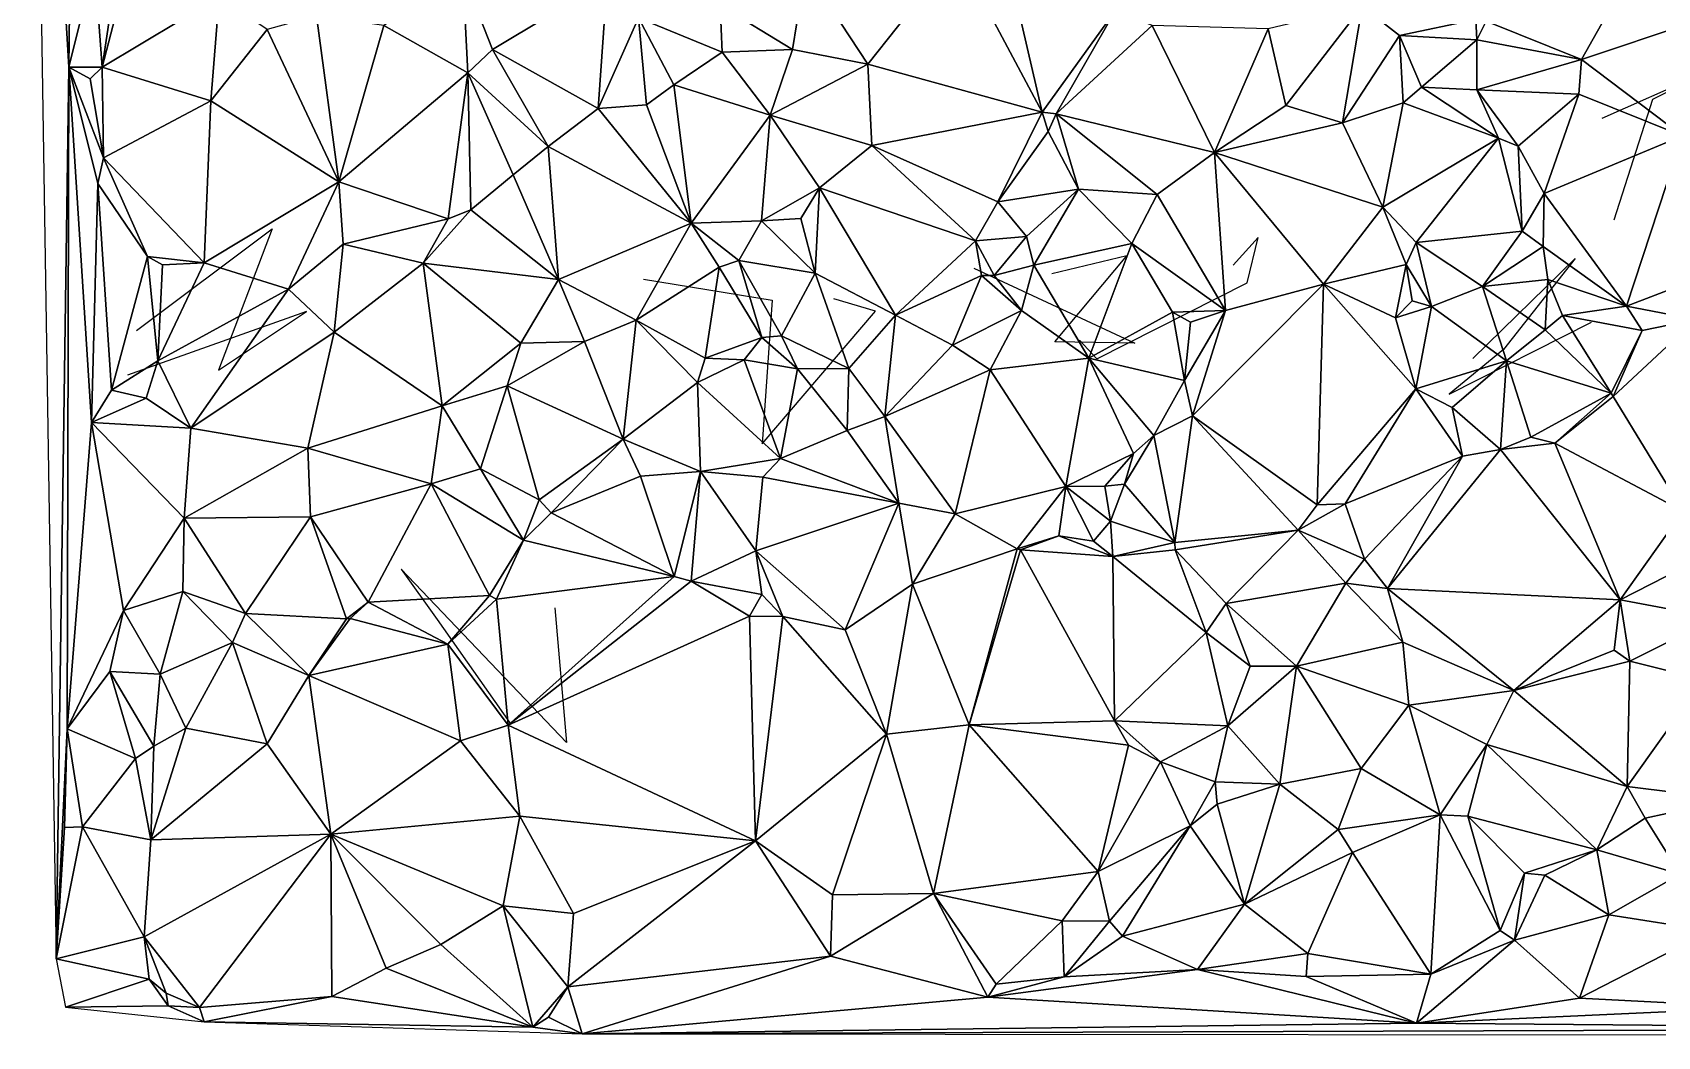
# Model space of a CAD drawing. Header units: metres. Extents: x -15.7 to 15.9, y -15.8 to 15.
# Drawn here: x -14.99 to -1.53, y -14.99 to -6.67 of the extents above; entities that cross this region are included whole.
import ezdxf

# ---------------------------------------------------------------- set-up
doc = ezdxf.new("R2010")
doc.units = ezdxf.units.M
doc.layers.add('CRACKS', color=1, linetype='Continuous')
doc.layers.add('STREET_MESH', color=7, linetype='Continuous')

msp = doc.modelspace()

# ---------------------------------------------------------------- linework, layer by layer
at = {"layer": 'CRACKS'}
for points in [[(-1.988, -7.38, 0.1), (-0.391, -6.675, 0.1), (-0.12, -6.495, 0.1), (-1.569, -7.226, 0.1), (-1.891, -8.226, 0.1)], [(-14.127, -9.138, 0.1), (-13.002, -8.296, 0.1), (-13.447, -9.468, 0.1), (-12.719, -8.982, 0.1), (-14.2, -9.508, 0.1)], [(-6.315, -9.218, 0.1), (-6.173, -9.373, 0.1), (-4.926, -8.744, 0.1), (-4.835, -8.368, 0.1), (-5.043, -8.599, 0.1)], [(-7.191, -8.622, 0.1), (-5.858, -9.243, 0.1), (-6.52, -9.234, 0.1), (-5.925, -8.52, 0.1), (-6.544, -8.67, 0.1)], [(-3.057, -9.372, 0.1), (-2.21, -8.544, 0.1), (-2.805, -9.297, 0.1), (-3.254, -9.666, 0.1), (-2.076, -9.07, 0.1)], [(-9.928, -8.713, 0.1), (-8.86, -8.889, 0.1), (-8.945, -10.079, 0.1), (-8.005, -8.979, 0.1), (-8.351, -8.876, 0.1)], [(-10.66, -11.436, 0.1), (-10.566, -12.55, 0.1), (-11.934, -11.116, 0.1), (-11.637, -11.534, 0.1), (-11.033, -12.389, 0.1)]]:
    msp.add_polyline3d(points, dxfattribs=at)
at = {"layer": 'STREET_MESH'}
for points in [[(-14.79, -14.342), (-14.685, -6.957), (-14.987, -1.866)], [(-14.685, -6.957), (-14.67, -5.573), (-14.987, -1.866)], [(-14.67, -5.573), (-14.685, -6.957), (-14.474, -6.103)], [(-8.07, -6.933), (-7.331, -6.003), (-8.584, -6.146)], [(-7.331, -6.003), (-8.07, -6.933), (-6.625, -7.332)], [(-7.331, -6.003), (-6.625, -7.332), (-6.919, -6.066)], [(-14.685, -6.957), (-14.41, -6.959), (-14.474, -6.103)], [(-14.41, -6.959), (-14.284, -6.111), (-14.474, -6.103)], [(-14.181, -6.074), (-14.41, -6.959), (-13.44, -6.376)], [(-14.41, -6.959), (-14.181, -6.074), (-14.284, -6.111)], [(-11.424, -6.186), (-12.078, -6.614), (-11.382, -7.004)], [(-11.424, -6.186), (-11.382, -7.004), (-11.178, -6.813)], [(-10.228, -6.241), (-11.424, -6.186), (-11.178, -6.813)], [(-9.291, -6.448), (-8.692, -6.812), (-8.584, -6.146)], [(-8.692, -6.812), (-8.07, -6.933), (-8.584, -6.146)], [(-6.625, -7.332), (-6.018, -6.488), (-6.919, -6.066)], [(-10.302, -7.3), (-10.228, -6.241), (-11.178, -6.813)], [(-9.968, -6.55), (-10.228, -6.241), (-10.302, -7.3)], [(-14.41, -6.959), (-13.509, -7.237), (-13.44, -6.376)], [(-13.44, -6.376), (-13.509, -7.237), (-13.045, -6.646)], [(-9.291, -6.448), (-9.968, -6.55), (-9.275, -6.833)], [(-8.692, -6.812), (-9.291, -6.448), (-9.275, -6.833)], [(-4.606, -7.275), (-3.975, -6.455), (-4.753, -6.64)], [(-4.606, -7.275), (-4.139, -7.419), (-3.975, -6.455)], [(-4.139, -7.419), (-3.667, -6.696), (-3.975, -6.455)], [(-3.975, -6.455), (-3.667, -6.696), (-3.034, -6.564)], [(-2.947, -6.577), (-2.159, -6.895), (-1.857, -6.358)], [(-1.857, -6.358), (-2.159, -6.895), (-1.249, -6.59)], [(-12.451, -7.909), (-12.636, -6.534), (-13.045, -6.646)], [(-12.078, -6.614), (-12.636, -6.534), (-12.451, -7.909)], [(-9.902, -7.27), (-9.968, -6.55), (-10.302, -7.3)], [(-9.677, -7.105), (-9.968, -6.55), (-9.902, -7.27)], [(-9.968, -6.55), (-9.677, -7.105), (-9.275, -6.833)], [(-6.625, -7.332), (-6.51, -7.346), (-6.018, -6.488)], [(-6.018, -6.488), (-6.51, -7.346), (-5.713, -6.612)], [(-3.667, -6.696), (-3.025, -6.732), (-3.034, -6.564)], [(-3.025, -6.732), (-2.947, -6.577), (-3.034, -6.564)], [(-2.159, -6.895), (-2.947, -6.577), (-3.025, -6.732)], [(-2.159, -6.895), (-1.322, -7.526), (-1.249, -6.59)], [(-13.509, -7.237), (-12.451, -7.909), (-13.045, -6.646)], [(-11.382, -7.004), (-12.078, -6.614), (-12.451, -7.909)], [(-6.51, -7.346), (-5.199, -7.664), (-5.713, -6.612)], [(-5.199, -7.664), (-4.753, -6.64), (-5.713, -6.612)], [(-5.199, -7.664), (-4.606, -7.275), (-4.753, -6.64)], [(-4.139, -7.419), (-3.635, -7.254), (-3.667, -6.696)], [(-3.025, -6.732), (-3.667, -6.696), (-3.484, -7.124)], [(-3.667, -6.696), (-3.635, -7.254), (-3.484, -7.124)], [(-11.382, -7.004), (-10.717, -7.615), (-11.178, -6.813)], [(-10.717, -7.615), (-10.302, -7.3), (-11.178, -6.813)], [(-9.677, -7.105), (-8.878, -7.355), (-9.275, -6.833)], [(-8.878, -7.355), (-8.692, -6.812), (-9.275, -6.833)], [(-8.07, -6.933), (-8.692, -6.812), (-8.878, -7.355)], [(-3.025, -6.732), (-3.484, -7.124), (-3.025, -7.145)], [(-2.159, -6.895), (-3.025, -6.732), (-3.025, -7.145)], [(-14.79, -14.342), (-14.7, -12.437), (-14.685, -6.957)], [(-14.7, -12.437), (-14.498, -9.902), (-14.685, -6.957)], [(-14.511, -7.054), (-14.41, -6.959), (-14.685, -6.957)], [(-14.446, -7.922), (-14.4, -7.709), (-14.685, -6.957)], [(-14.4, -7.709), (-14.511, -7.054), (-14.685, -6.957)], [(-14.498, -9.902), (-14.446, -7.922), (-14.685, -6.957)], [(-14.511, -7.054), (-14.4, -7.709), (-14.41, -6.959)], [(-14.4, -7.709), (-13.509, -7.237), (-14.41, -6.959)], [(-8.037, -7.607), (-8.07, -6.933), (-8.878, -7.355)], [(-8.07, -6.933), (-8.037, -7.607), (-6.625, -7.332)], [(-2.181, -7.181), (-2.159, -6.895), (-3.025, -7.145)], [(-2.159, -6.895), (-2.181, -7.181), (-1.322, -7.526)], [(-11.382, -7.004), (-12.451, -7.909), (-11.544, -8.215)], [(-11.356, -8.141), (-11.382, -7.004), (-11.544, -8.215)], [(-11.356, -8.141), (-11.005, -7.851), (-11.382, -7.004)], [(-11.005, -7.851), (-10.717, -7.615), (-11.382, -7.004)], [(-9.677, -7.105), (-9.902, -7.27), (-9.533, -8.25)], [(-8.878, -7.355), (-9.677, -7.105), (-9.533, -8.25)], [(-3.484, -7.124), (-3.635, -7.254), (-2.846, -7.546)], [(-3.484, -7.124), (-2.846, -7.546), (-3.025, -7.145)], [(-14.4, -7.709), (-13.565, -8.578), (-13.509, -7.237)], [(-13.509, -7.237), (-13.565, -8.578), (-12.451, -7.909)], [(-3.804, -8.117), (-3.635, -7.254), (-4.139, -7.419)], [(-3.635, -7.254), (-3.804, -8.117), (-2.846, -7.546)], [(-2.846, -7.546), (-2.684, -7.612), (-3.025, -7.145)], [(-2.684, -7.612), (-2.181, -7.181), (-3.025, -7.145)], [(-2.181, -7.181), (-2.684, -7.612), (-2.468, -8.006)], [(-2.181, -7.181), (-2.468, -8.006), (-1.322, -7.526)], [(-10.302, -7.3), (-10.717, -7.615), (-9.533, -8.25)], [(-9.902, -7.27), (-10.302, -7.3), (-9.533, -8.25)], [(-8.951, -8.232), (-8.878, -7.355), (-9.533, -8.25)], [(-8.951, -8.232), (-8.47, -7.958), (-8.878, -7.355)], [(-8.47, -7.958), (-8.037, -7.607), (-8.878, -7.355)], [(-8.037, -7.607), (-6.993, -8.075), (-6.625, -7.332)], [(-6.993, -8.075), (-6.576, -7.492), (-6.625, -7.332)], [(-6.625, -7.332), (-6.576, -7.492), (-6.51, -7.346)], [(-6.51, -7.346), (-6.576, -7.492), (-6.325, -7.969)], [(-5.674, -8.014), (-6.51, -7.346), (-6.325, -7.969)], [(-5.674, -8.014), (-5.199, -7.664), (-6.51, -7.346)], [(-5.199, -7.664), (-4.139, -7.419), (-4.606, -7.275)], [(-6.576, -7.492), (-6.993, -8.075), (-6.325, -7.969)], [(-5.199, -7.664), (-3.804, -8.117), (-4.139, -7.419)], [(-2.468, -8.006), (-1.787, -8.939), (-1.322, -7.526)], [(-1.787, -8.939), (-1.074, -8.664), (-1.322, -7.526)], [(-10.717, -7.615), (-11.005, -7.851), (-10.632, -8.717)], [(-10.717, -7.615), (-10.632, -8.717), (-9.533, -8.25)], [(-8.47, -7.958), (-7.178, -8.397), (-8.037, -7.607)], [(-7.178, -8.397), (-6.993, -8.075), (-8.037, -7.607)], [(-5.199, -7.664), (-5.674, -8.014), (-5.106, -8.974)], [(-5.199, -7.664), (-4.294, -8.756), (-3.804, -8.117)], [(-4.294, -8.756), (-5.199, -7.664), (-5.106, -8.974)], [(-2.846, -7.546), (-3.804, -8.117), (-3.527, -8.41)], [(-2.651, -8.316), (-2.846, -7.546), (-3.527, -8.41)], [(-2.651, -8.316), (-2.684, -7.612), (-2.846, -7.546)], [(-2.468, -8.006), (-2.684, -7.612), (-2.651, -8.316)], [(-14.034, -8.527), (-14.4, -7.709), (-14.446, -7.922)], [(-13.565, -8.578), (-14.4, -7.709), (-14.034, -8.527)], [(-14.498, -9.902), (-14.333, -9.634), (-14.446, -7.922)], [(-14.333, -9.634), (-14.034, -8.527), (-14.446, -7.922)], [(-13.565, -8.578), (-12.868, -8.797), (-12.451, -7.909)], [(-12.868, -8.797), (-12.414, -8.425), (-12.451, -7.909)], [(-12.451, -7.909), (-12.414, -8.425), (-11.544, -8.215)], [(-11.005, -7.851), (-11.356, -8.141), (-10.632, -8.717)], [(-8.47, -7.958), (-8.951, -8.232), (-8.624, -8.211)], [(-8.47, -7.958), (-8.624, -8.211), (-8.505, -8.664)], [(-7.839, -9.011), (-8.47, -7.958), (-8.505, -8.664)], [(-7.178, -8.397), (-8.47, -7.958), (-7.839, -9.011)], [(-6.755, -8.361), (-6.993, -8.075), (-7.178, -8.397)], [(-6.993, -8.075), (-6.755, -8.361), (-6.325, -7.969)], [(-6.755, -8.361), (-6.693, -8.599), (-6.325, -7.969)], [(-6.693, -8.599), (-5.882, -8.419), (-6.325, -7.969)], [(-5.882, -8.419), (-5.674, -8.014), (-6.325, -7.969)], [(-5.674, -8.014), (-5.882, -8.419), (-5.106, -8.974)], [(-2.468, -8.006), (-2.651, -8.316), (-2.476, -8.444)], [(-1.787, -8.939), (-2.468, -8.006), (-2.476, -8.444)], [(-11.751, -8.582), (-11.356, -8.141), (-11.544, -8.215)], [(-10.632, -8.717), (-11.356, -8.141), (-11.751, -8.582)], [(-3.804, -8.117), (-4.294, -8.756), (-3.61, -8.592)], [(-3.804, -8.117), (-3.61, -8.592), (-3.527, -8.41)], [(-12.414, -8.425), (-11.751, -8.582), (-11.544, -8.215)], [(-10.632, -8.717), (-9.987, -9.054), (-9.533, -8.25)], [(-9.987, -9.054), (-9.301, -8.615), (-9.533, -8.25)], [(-9.137, -8.56), (-8.951, -8.232), (-9.533, -8.25)], [(-9.301, -8.615), (-9.137, -8.56), (-9.533, -8.25)], [(-8.951, -8.232), (-9.137, -8.56), (-8.505, -8.664)], [(-8.624, -8.211), (-8.951, -8.232), (-8.505, -8.664)], [(-2.979, -8.775), (-2.651, -8.316), (-3.527, -8.41)], [(-2.651, -8.316), (-2.979, -8.775), (-2.476, -8.444)], [(-12.49, -9.154), (-12.414, -8.425), (-12.868, -8.797)], [(-12.414, -8.425), (-12.49, -9.154), (-11.751, -8.582)], [(-7.128, -8.684), (-7.178, -8.397), (-7.839, -9.011)], [(-7.022, -8.683), (-6.755, -8.361), (-7.178, -8.397)], [(-7.128, -8.684), (-7.022, -8.683), (-7.178, -8.397)], [(-6.755, -8.361), (-7.022, -8.683), (-6.693, -8.599)], [(-5.882, -8.419), (-6.693, -8.599), (-6.239, -9.367)], [(-5.882, -8.419), (-6.239, -9.367), (-5.545, -8.987)], [(-5.106, -8.974), (-5.882, -8.419), (-5.545, -8.987)], [(-3.61, -8.592), (-3.401, -8.94), (-3.527, -8.41)], [(-3.401, -8.94), (-2.979, -8.775), (-3.527, -8.41)], [(-2.979, -8.775), (-2.436, -8.717), (-2.476, -8.444)], [(-2.436, -8.717), (-1.787, -8.939), (-2.476, -8.444)], [(-14.333, -9.634), (-13.95, -9.391), (-14.034, -8.527)], [(-13.565, -8.578), (-14.034, -8.527), (-13.911, -8.595)], [(-14.034, -8.527), (-13.95, -9.391), (-13.911, -8.595)], [(-13.565, -8.578), (-13.95, -9.391), (-12.868, -8.797)], [(-13.95, -9.391), (-13.565, -8.578), (-13.911, -8.595)], [(-12.49, -9.154), (-11.594, -9.763), (-11.751, -8.582)], [(-10.942, -9.244), (-10.632, -8.717), (-11.751, -8.582)], [(-11.594, -9.763), (-10.942, -9.244), (-11.751, -8.582)], [(-9.301, -8.615), (-8.946, -9.197), (-9.137, -8.56)], [(-9.137, -8.56), (-8.785, -9.184), (-8.505, -8.664)], [(-8.946, -9.197), (-8.785, -9.184), (-9.137, -8.56)], [(-7.022, -8.683), (-6.797, -8.974), (-6.693, -8.599)], [(-6.693, -8.599), (-6.797, -8.974), (-6.239, -9.367)], [(-3.61, -8.592), (-4.294, -8.756), (-3.699, -9.034)], [(-3.561, -8.893), (-3.61, -8.592), (-3.699, -9.034)], [(-3.561, -8.893), (-3.401, -8.94), (-3.61, -8.592)], [(-10.942, -9.244), (-10.416, -9.229), (-10.632, -8.717)], [(-10.416, -9.229), (-9.987, -9.054), (-10.632, -8.717)], [(-9.301, -8.615), (-9.987, -9.054), (-9.416, -9.367)], [(-8.946, -9.197), (-9.301, -8.615), (-9.416, -9.367)], [(-8.785, -9.184), (-8.226, -9.455), (-8.505, -8.664)], [(-8.226, -9.455), (-7.839, -9.011), (-8.505, -8.664)], [(-7.128, -8.684), (-7.839, -9.011), (-7.369, -9.26)], [(-6.797, -8.974), (-7.128, -8.684), (-7.369, -9.26)], [(-7.022, -8.683), (-7.128, -8.684), (-6.797, -8.974)], [(-2.979, -8.775), (-2.46, -9.135), (-2.436, -8.717)], [(-2.436, -8.717), (-2.46, -9.135), (-2.316, -9.016)], [(-1.787, -8.939), (-2.436, -8.717), (-2.316, -9.016)], [(-1.074, -8.664), (-1.787, -8.939), (-1.212, -9.047)], [(-13.95, -9.391), (-13.677, -9.949), (-12.868, -8.797)], [(-13.677, -9.949), (-12.49, -9.154), (-12.868, -8.797)], [(-5.381, -9.846), (-4.294, -8.756), (-5.106, -8.974)], [(-4.294, -8.756), (-5.381, -9.846), (-4.348, -10.584)], [(-4.294, -8.756), (-4.348, -10.584), (-3.531, -9.621)], [(-3.699, -9.034), (-4.294, -8.756), (-3.531, -9.621)], [(-2.979, -8.775), (-3.401, -8.94), (-2.78, -9.39)], [(-2.46, -9.135), (-2.979, -8.775), (-2.78, -9.39)], [(-7.839, -9.011), (-8.226, -9.455), (-7.929, -9.851)], [(-7.839, -9.011), (-7.929, -9.851), (-7.369, -9.26)], [(-7.055, -9.464), (-6.797, -8.974), (-7.369, -9.26)], [(-6.797, -8.974), (-7.055, -9.464), (-6.239, -9.367)], [(-6.239, -9.367), (-5.447, -9.552), (-5.545, -8.987)], [(-5.397, -9.069), (-5.106, -8.974), (-5.545, -8.987)], [(-5.447, -9.552), (-5.397, -9.069), (-5.545, -8.987)], [(-5.397, -9.069), (-5.447, -9.552), (-5.106, -8.974)], [(-5.447, -9.552), (-5.381, -9.846), (-5.106, -8.974)], [(-3.401, -8.94), (-3.561, -8.893), (-3.699, -9.034)], [(-3.401, -8.94), (-3.699, -9.034), (-3.531, -9.621)], [(-2.78, -9.39), (-3.401, -8.94), (-3.531, -9.621)], [(-2.46, -9.135), (-1.914, -9.657), (-2.316, -9.016)], [(-1.657, -9.139), (-1.787, -8.939), (-2.316, -9.016)], [(-1.914, -9.657), (-1.657, -9.139), (-2.316, -9.016)], [(-1.787, -8.939), (-1.657, -9.139), (-1.212, -9.047)], [(-9.987, -9.054), (-10.416, -9.229), (-10.094, -10.039)], [(-9.479, -9.569), (-9.987, -9.054), (-10.094, -10.039)], [(-9.987, -9.054), (-9.479, -9.569), (-9.416, -9.367)], [(-2.46, -9.135), (-2.78, -9.39), (-1.914, -9.657)], [(-1.897, -9.685), (-1.657, -9.139), (-1.914, -9.657)], [(-1.897, -9.685), (-1.315, -10.636), (-1.212, -9.047)], [(-1.657, -9.139), (-1.897, -9.685), (-1.212, -9.047)], [(-12.49, -9.154), (-13.677, -9.949), (-12.708, -10.113)], [(-11.594, -9.763), (-12.49, -9.154), (-12.708, -10.113)], [(-10.942, -9.244), (-11.594, -9.763), (-11.056, -9.598)], [(-10.094, -10.039), (-10.416, -9.229), (-11.056, -9.598)], [(-10.416, -9.229), (-10.942, -9.244), (-11.056, -9.598)], [(-9.093, -9.381), (-8.946, -9.197), (-9.416, -9.367)], [(-8.651, -9.456), (-8.946, -9.197), (-9.093, -9.381)], [(-8.946, -9.197), (-8.651, -9.456), (-8.785, -9.184)], [(-8.651, -9.456), (-8.226, -9.455), (-8.785, -9.184)], [(-7.929, -9.851), (-7.055, -9.464), (-7.369, -9.26)], [(-13.95, -9.391), (-14.333, -9.634), (-14.047, -9.7)], [(-13.677, -9.949), (-13.95, -9.391), (-14.047, -9.7)], [(-9.479, -9.569), (-9.093, -9.381), (-9.416, -9.367)], [(-9.479, -9.569), (-8.792, -10.199), (-9.093, -9.381)], [(-8.792, -10.199), (-8.651, -9.456), (-9.093, -9.381)], [(-7.055, -9.464), (-6.43, -10.43), (-6.239, -9.367)], [(-6.43, -10.43), (-5.87, -10.157), (-6.239, -9.367)], [(-5.699, -10.009), (-5.447, -9.552), (-6.239, -9.367)], [(-5.87, -10.157), (-5.699, -10.009), (-6.239, -9.367)], [(-3.229, -9.776), (-2.78, -9.39), (-3.531, -9.621)], [(-2.78, -9.39), (-3.229, -9.776), (-2.828, -10.125)], [(-2.577, -10.022), (-2.78, -9.39), (-2.828, -10.125)], [(-2.78, -9.39), (-2.577, -10.022), (-1.914, -9.657)], [(-8.651, -9.456), (-8.792, -10.199), (-8.239, -9.968)], [(-8.651, -9.456), (-8.239, -9.968), (-8.226, -9.455)], [(-8.226, -9.455), (-8.239, -9.968), (-7.929, -9.851)], [(-7.347, -10.658), (-7.055, -9.464), (-7.929, -9.851)], [(-7.347, -10.658), (-6.43, -10.43), (-7.055, -9.464)], [(-5.447, -9.552), (-5.699, -10.009), (-5.381, -9.846)], [(-14.333, -9.634), (-14.498, -9.902), (-14.047, -9.7)], [(-11.594, -9.763), (-11.277, -10.285), (-11.056, -9.598)], [(-11.277, -10.285), (-10.79, -10.542), (-11.056, -9.598)], [(-10.79, -10.542), (-10.094, -10.039), (-11.056, -9.598)], [(-9.455, -10.306), (-9.479, -9.569), (-10.094, -10.039)], [(-9.455, -10.306), (-8.792, -10.199), (-9.479, -9.569)], [(-4.348, -10.584), (-4.116, -10.574), (-3.531, -9.621)], [(-4.116, -10.574), (-3.145, -10.181), (-3.531, -9.621)], [(-3.145, -10.181), (-3.229, -9.776), (-3.531, -9.621)], [(-1.914, -9.657), (-2.577, -10.022), (-2.378, -10.073)], [(-1.897, -9.685), (-1.914, -9.657), (-2.378, -10.073)], [(-1.315, -10.636), (-1.897, -9.685), (-2.378, -10.073)], [(-14.498, -9.902), (-13.677, -9.949), (-14.047, -9.7)], [(-11.686, -10.408), (-11.594, -9.763), (-12.708, -10.113)], [(-11.277, -10.285), (-11.594, -9.763), (-11.686, -10.408)], [(-3.229, -9.776), (-3.145, -10.181), (-2.828, -10.125)], [(-14.498, -9.902), (-14.7, -12.437), (-14.234, -11.458)], [(-13.731, -10.694), (-14.498, -9.902), (-14.234, -11.458)], [(-13.677, -9.949), (-14.498, -9.902), (-13.731, -10.694)], [(-13.677, -9.949), (-13.731, -10.694), (-12.708, -10.113)], [(-8.239, -9.968), (-7.811, -10.57), (-7.929, -9.851)], [(-7.811, -10.57), (-7.347, -10.658), (-7.929, -9.851)], [(-5.699, -10.009), (-5.527, -10.894), (-5.381, -9.846)], [(-5.527, -10.894), (-4.504, -10.792), (-5.381, -9.846)], [(-5.381, -9.846), (-4.504, -10.792), (-4.348, -10.584)], [(-10.79, -10.542), (-10.692, -10.65), (-10.094, -10.039)], [(-10.692, -10.65), (-9.952, -10.345), (-10.094, -10.039)], [(-9.952, -10.345), (-9.455, -10.306), (-10.094, -10.039)], [(-8.239, -9.968), (-8.792, -10.199), (-7.811, -10.57)], [(-5.699, -10.009), (-5.942, -10.413), (-5.527, -10.894)], [(-5.87, -10.157), (-5.942, -10.413), (-5.699, -10.009)], [(-2.577, -10.022), (-2.828, -10.125), (-2.378, -10.073)], [(-2.828, -10.125), (-1.839, -11.37), (-2.378, -10.073)], [(-1.839, -11.37), (-1.315, -10.636), (-2.378, -10.073)], [(-13.731, -10.694), (-12.686, -10.681), (-12.708, -10.113)], [(-12.686, -10.681), (-11.686, -10.408), (-12.708, -10.113)], [(-8.792, -10.199), (-9.455, -10.306), (-8.938, -10.355)], [(-8.792, -10.199), (-8.938, -10.355), (-7.811, -10.57)], [(-5.87, -10.157), (-6.43, -10.43), (-6.105, -10.429)], [(-5.942, -10.413), (-5.87, -10.157), (-6.105, -10.429)], [(-4.116, -10.574), (-3.956, -11.034), (-3.145, -10.181)], [(-3.145, -10.181), (-3.956, -11.034), (-3.764, -11.276)], [(-2.828, -10.125), (-3.145, -10.181), (-3.764, -11.276)], [(-1.839, -11.37), (-2.828, -10.125), (-3.764, -11.276)], [(-11.277, -10.285), (-11.686, -10.408), (-10.921, -10.876)], [(-10.79, -10.542), (-11.277, -10.285), (-10.921, -10.876)], [(-9.952, -10.345), (-10.692, -10.65), (-9.672, -11.177)], [(-9.952, -10.345), (-9.672, -11.177), (-9.455, -10.306)], [(-9.455, -10.306), (-9.672, -11.177), (-9.533, -11.214)], [(-8.996, -10.964), (-9.455, -10.306), (-9.533, -11.214)], [(-9.455, -10.306), (-8.996, -10.964), (-8.938, -10.355)], [(-8.938, -10.355), (-8.996, -10.964), (-7.811, -10.57)], [(-12.686, -10.681), (-12.208, -11.389), (-11.686, -10.408)], [(-12.208, -11.389), (-11.202, -11.333), (-11.686, -10.408)], [(-11.686, -10.408), (-11.202, -11.333), (-10.921, -10.876)], [(-6.831, -10.948), (-6.43, -10.43), (-7.347, -10.658)], [(-6.831, -10.948), (-6.487, -10.839), (-6.43, -10.43)], [(-6.487, -10.839), (-6.201, -10.883), (-6.43, -10.43)], [(-6.43, -10.43), (-6.059, -10.718), (-6.105, -10.429)], [(-6.201, -10.883), (-6.059, -10.718), (-6.43, -10.43)], [(-6.059, -10.718), (-5.942, -10.413), (-6.105, -10.429)], [(-5.942, -10.413), (-6.059, -10.718), (-5.527, -10.894)], [(-10.692, -10.65), (-10.79, -10.542), (-10.921, -10.876)], [(-8.996, -10.964), (-8.256, -11.618), (-7.811, -10.57)], [(-7.811, -10.57), (-8.256, -11.618), (-7.7, -11.241)], [(-7.347, -10.658), (-7.811, -10.57), (-7.7, -11.241)], [(-4.504, -10.792), (-4.116, -10.574), (-4.348, -10.584)], [(-4.504, -10.792), (-3.956, -11.034), (-4.116, -10.574)], [(-13.741, -11.302), (-13.731, -10.694), (-14.234, -11.458)], [(-13.741, -11.302), (-13.222, -11.484), (-13.731, -10.694)], [(-13.222, -11.484), (-12.686, -10.681), (-13.731, -10.694)], [(-12.686, -10.681), (-13.222, -11.484), (-12.386, -11.528)], [(-12.686, -10.681), (-12.386, -11.528), (-12.208, -11.389)], [(-9.672, -11.177), (-10.692, -10.65), (-10.921, -10.876)], [(-6.831, -10.948), (-7.347, -10.658), (-7.7, -11.241)], [(-6.059, -10.718), (-6.201, -10.883), (-6.041, -11.012)], [(-6.059, -10.718), (-6.041, -11.012), (-5.527, -10.894)], [(-1.839, -11.37), (-1.33, -11.11), (-1.315, -10.636)], [(-11.202, -11.333), (-11.143, -11.364), (-10.921, -10.876)], [(-11.143, -11.364), (-9.672, -11.177), (-10.921, -10.876)], [(-6.487, -10.839), (-6.831, -10.948), (-6.805, -10.956)], [(-6.041, -11.012), (-6.487, -10.839), (-6.805, -10.956)], [(-6.201, -10.883), (-6.487, -10.839), (-6.041, -11.012)], [(-5.527, -10.894), (-6.041, -11.012), (-5.523, -10.955)], [(-4.504, -10.792), (-5.527, -10.894), (-5.523, -10.955)], [(-5.101, -11.4), (-4.504, -10.792), (-5.523, -10.955)], [(-4.504, -10.792), (-5.101, -11.4), (-4.109, -11.232)], [(-3.956, -11.034), (-4.504, -10.792), (-4.109, -11.232)], [(-8.948, -11.325), (-8.996, -10.964), (-9.533, -11.214)], [(-8.256, -11.618), (-8.996, -10.964), (-8.774, -11.509)], [(-8.996, -10.964), (-8.948, -11.325), (-8.774, -11.509)], [(-7.229, -12.404), (-6.831, -10.948), (-7.7, -11.241)], [(-6.805, -10.956), (-6.831, -10.948), (-7.229, -12.404)], [(-6.025, -12.371), (-6.805, -10.956), (-7.229, -12.404)], [(-6.025, -12.371), (-6.041, -11.012), (-6.805, -10.956)], [(-6.041, -11.012), (-5.267, -11.639), (-5.523, -10.955)], [(-5.267, -11.639), (-6.041, -11.012), (-6.025, -12.371)], [(-5.267, -11.639), (-5.101, -11.4), (-5.523, -10.955)], [(-3.956, -11.034), (-4.109, -11.232), (-3.764, -11.276)], [(-1.043, -11.52), (-1.33, -11.11), (-1.839, -11.37)], [(-13.929, -11.985), (-13.741, -11.302), (-14.234, -11.458)], [(-13.741, -11.302), (-13.929, -11.985), (-13.33, -11.722)], [(-13.222, -11.484), (-13.741, -11.302), (-13.33, -11.722)], [(-11.049, -12.408), (-9.672, -11.177), (-11.143, -11.364)], [(-9.672, -11.177), (-11.049, -12.408), (-9.533, -11.214)], [(-9.533, -11.214), (-11.049, -12.408), (-9.048, -11.505)], [(-8.948, -11.325), (-9.533, -11.214), (-9.048, -11.505)], [(-8.256, -11.618), (-7.913, -12.481), (-7.7, -11.241)], [(-7.913, -12.481), (-7.229, -12.404), (-7.7, -11.241)], [(-5.101, -11.4), (-4.519, -11.919), (-4.109, -11.232)], [(-4.519, -11.919), (-3.637, -11.72), (-4.109, -11.232)], [(-4.109, -11.232), (-3.637, -11.72), (-3.764, -11.276)], [(-1.839, -11.37), (-3.764, -11.276), (-2.718, -12.121)], [(-3.764, -11.276), (-3.637, -11.72), (-2.718, -12.121)], [(-12.386, -11.528), (-12.357, -11.524), (-12.208, -11.389)], [(-12.208, -11.389), (-12.357, -11.524), (-11.547, -11.737)], [(-11.202, -11.333), (-12.208, -11.389), (-11.547, -11.737)], [(-11.202, -11.333), (-11.547, -11.737), (-11.143, -11.364)], [(-11.547, -11.737), (-11.049, -12.408), (-11.143, -11.364)], [(-8.774, -11.509), (-8.948, -11.325), (-9.048, -11.505)], [(-5.101, -11.4), (-5.267, -11.639), (-4.902, -11.919)], [(-4.519, -11.919), (-5.101, -11.4), (-4.902, -11.919)], [(-1.888, -11.786), (-1.839, -11.37), (-2.718, -12.121)], [(-1.839, -11.37), (-1.888, -11.786), (-1.757, -11.879)], [(-1.043, -11.52), (-1.839, -11.37), (-1.757, -11.879)], [(-14.7, -12.437), (-14.346, -11.962), (-14.234, -11.458)], [(-14.346, -11.962), (-13.929, -11.985), (-14.234, -11.458)], [(-12.699, -11.997), (-13.222, -11.484), (-13.33, -11.722)], [(-13.222, -11.484), (-12.699, -11.997), (-12.386, -11.528)], [(-12.357, -11.524), (-12.699, -11.997), (-11.547, -11.737)], [(-12.699, -11.997), (-12.357, -11.524), (-12.386, -11.528)], [(-9.048, -11.505), (-11.049, -12.408), (-8.998, -13.366)], [(-8.774, -11.509), (-9.048, -11.505), (-8.998, -13.366)], [(-7.913, -12.481), (-8.774, -11.509), (-8.998, -13.366)], [(-8.256, -11.618), (-8.774, -11.509), (-7.913, -12.481)], [(-1.149, -12.03), (-1.043, -11.52), (-1.757, -11.879)], [(-5.267, -11.639), (-6.025, -12.371), (-5.087, -12.413)], [(-5.267, -11.639), (-5.087, -12.413), (-4.902, -11.919)], [(-13.929, -11.985), (-13.717, -12.433), (-13.33, -11.722)], [(-13.717, -12.433), (-13.043, -12.562), (-13.33, -11.722)], [(-13.043, -12.562), (-12.699, -11.997), (-13.33, -11.722)], [(-12.699, -11.997), (-11.442, -12.538), (-11.547, -11.737)], [(-11.442, -12.538), (-11.049, -12.408), (-11.547, -11.737)], [(-3.637, -11.72), (-4.519, -11.919), (-3.588, -12.241)], [(-3.637, -11.72), (-3.588, -12.241), (-2.718, -12.121)], [(-1.757, -11.879), (-1.888, -11.786), (-2.718, -12.121)], [(-14.7, -12.437), (-14.134, -12.683), (-14.346, -11.962)], [(-13.929, -11.985), (-14.346, -11.962), (-13.981, -12.582)], [(-14.346, -11.962), (-14.134, -12.683), (-13.981, -12.582)], [(-4.519, -11.919), (-5.087, -12.413), (-4.658, -12.895)], [(-5.087, -12.413), (-4.519, -11.919), (-4.902, -11.919)], [(-4.519, -11.919), (-4.658, -12.895), (-3.982, -12.766)], [(-3.588, -12.241), (-4.519, -11.919), (-3.982, -12.766)], [(-1.781, -12.916), (-1.757, -11.879), (-2.718, -12.121)], [(-1.781, -12.916), (-1.149, -12.03), (-1.757, -11.879)], [(-13.717, -12.433), (-13.929, -11.985), (-13.981, -12.582)], [(-12.699, -11.997), (-13.043, -12.562), (-12.517, -13.311)], [(-11.442, -12.538), (-12.699, -11.997), (-12.517, -13.311)], [(-0.914, -13.023), (-1.149, -12.03), (-1.781, -12.916)], [(-3.328, -13.149), (-3.588, -12.241), (-3.982, -12.766)], [(-3.588, -12.241), (-2.943, -12.569), (-2.718, -12.121)], [(-3.328, -13.149), (-2.943, -12.569), (-3.588, -12.241)], [(-2.943, -12.569), (-1.781, -12.916), (-2.718, -12.121)], [(-5.911, -12.572), (-6.025, -12.371), (-7.229, -12.404)], [(-6.025, -12.371), (-5.645, -12.712), (-5.087, -12.413)], [(-5.911, -12.572), (-5.645, -12.712), (-6.025, -12.371)], [(-14.721, -13.254), (-14.7, -12.437), (-14.79, -14.342)], [(-14.572, -13.25), (-14.7, -12.437), (-14.721, -13.254)], [(-14.134, -12.683), (-14.7, -12.437), (-14.572, -13.25)], [(-14.006, -13.356), (-13.717, -12.433), (-13.981, -12.582)], [(-13.043, -12.562), (-13.717, -12.433), (-14.006, -13.356)], [(-11.049, -12.408), (-11.442, -12.538), (-10.952, -13.162)], [(-11.049, -12.408), (-10.952, -13.162), (-8.998, -13.366)], [(-8.361, -13.812), (-7.913, -12.481), (-8.998, -13.366)], [(-7.525, -13.802), (-7.913, -12.481), (-8.361, -13.812)], [(-7.913, -12.481), (-7.525, -13.802), (-7.229, -12.404)], [(-7.525, -13.802), (-6.162, -13.621), (-7.229, -12.404)], [(-6.162, -13.621), (-5.911, -12.572), (-7.229, -12.404)], [(-5.087, -12.413), (-5.645, -12.712), (-5.191, -12.876)], [(-4.658, -12.895), (-5.087, -12.413), (-5.191, -12.876)], [(-14.134, -12.683), (-14.006, -13.356), (-13.981, -12.582)], [(-13.043, -12.562), (-14.006, -13.356), (-12.517, -13.311)], [(-10.952, -13.162), (-11.442, -12.538), (-12.517, -13.311)], [(-5.645, -12.712), (-5.911, -12.572), (-6.162, -13.621)], [(-3.328, -13.149), (-3.101, -13.161), (-2.943, -12.569)], [(-3.101, -13.161), (-2.031, -13.441), (-2.943, -12.569)], [(-2.031, -13.441), (-1.781, -12.916), (-2.943, -12.569)], [(-14.134, -12.683), (-14.572, -13.25), (-14.006, -13.356)], [(-5.399, -13.242), (-5.645, -12.712), (-6.162, -13.621)], [(-5.645, -12.712), (-5.399, -13.242), (-5.191, -12.876)], [(-4.658, -12.895), (-4.174, -13.271), (-3.982, -12.766)], [(-4.174, -13.271), (-3.328, -13.149), (-3.982, -12.766)], [(-5.399, -13.242), (-5.177, -13.063), (-5.191, -12.876)], [(-5.177, -13.063), (-4.658, -12.895), (-5.191, -12.876)], [(-5.177, -13.063), (-4.95, -13.889), (-4.658, -12.895)], [(-4.95, -13.889), (-4.174, -13.271), (-4.658, -12.895)], [(-2.031, -13.441), (-1.63, -13.179), (-1.781, -12.916)], [(-1.63, -13.179), (-0.914, -13.023), (-1.781, -12.916)], [(-1.63, -13.179), (-1.341, -13.642), (-0.914, -13.023)], [(-11.089, -13.904), (-10.952, -13.162), (-12.517, -13.311)], [(-11.089, -13.904), (-10.507, -13.967), (-10.952, -13.162)], [(-10.952, -13.162), (-10.507, -13.967), (-8.998, -13.366)], [(-5.177, -13.063), (-5.399, -13.242), (-4.95, -13.889)], [(-4.174, -13.271), (-4.056, -13.461), (-3.328, -13.149)], [(-4.056, -13.461), (-3.407, -14.469), (-3.328, -13.149)], [(-3.407, -14.469), (-2.833, -14.107), (-3.328, -13.149)], [(-2.833, -14.107), (-3.101, -13.161), (-3.328, -13.149)], [(-3.101, -13.161), (-2.631, -13.634), (-2.031, -13.441)], [(-3.101, -13.161), (-2.833, -14.107), (-2.631, -13.634)], [(-1.341, -13.642), (-1.63, -13.179), (-2.031, -13.441)], [(-14.062, -14.16), (-14.572, -13.25), (-14.79, -14.342)], [(-14.572, -13.25), (-14.721, -13.254), (-14.79, -14.342)], [(-14.006, -13.356), (-14.572, -13.25), (-14.062, -14.16)], [(-14.062, -14.16), (-13.603, -14.745), (-12.517, -13.311)], [(-14.006, -13.356), (-14.062, -14.16), (-12.517, -13.311)], [(-13.603, -14.745), (-12.507, -14.655), (-12.517, -13.311)], [(-12.507, -14.655), (-12.057, -14.42), (-12.517, -13.311)], [(-12.057, -14.42), (-11.606, -14.224), (-12.517, -13.311)], [(-11.606, -14.224), (-11.089, -13.904), (-12.517, -13.311)], [(-6.068, -14.031), (-5.399, -13.242), (-6.162, -13.621)], [(-5.399, -13.242), (-6.068, -14.031), (-5.961, -14.155)], [(-4.95, -13.889), (-5.399, -13.242), (-5.961, -14.155)], [(-4.056, -13.461), (-4.174, -13.271), (-4.95, -13.889)], [(-10.554, -14.574), (-8.377, -14.322), (-8.998, -13.366)], [(-10.507, -13.967), (-10.554, -14.574), (-8.998, -13.366)], [(-8.377, -14.322), (-8.361, -13.812), (-8.998, -13.366)], [(-2.631, -13.634), (-2.462, -13.65), (-2.031, -13.441)], [(-2.462, -13.65), (-1.932, -13.978), (-2.031, -13.441)], [(-1.932, -13.978), (-1.341, -13.642), (-2.031, -13.441)], [(-4.056, -13.461), (-4.95, -13.889), (-4.426, -14.299)], [(-3.407, -14.469), (-4.056, -13.461), (-4.426, -14.299)], [(-7.525, -13.802), (-6.459, -14.028), (-6.162, -13.621)], [(-6.459, -14.028), (-6.068, -14.031), (-6.162, -13.621)], [(-2.833, -14.107), (-2.712, -14.187), (-2.631, -13.634)], [(-2.712, -14.187), (-2.462, -13.65), (-2.631, -13.634)], [(-1.932, -13.978), (-2.462, -13.65), (-2.712, -14.187)], [(-1.341, -13.642), (-1.932, -13.978), (-1.09, -14.111)], [(-7.525, -13.802), (-8.361, -13.812), (-8.377, -14.322)], [(-7.525, -13.802), (-8.377, -14.322), (-7.076, -14.659)], [(-7.525, -13.802), (-7.006, -14.552), (-6.459, -14.028)], [(-7.006, -14.552), (-7.525, -13.802), (-7.076, -14.659)], [(-11.089, -13.904), (-11.606, -14.224), (-10.844, -14.908)], [(-10.554, -14.574), (-11.089, -13.904), (-10.844, -14.908)], [(-10.554, -14.574), (-10.507, -13.967), (-11.089, -13.904)], [(-4.95, -13.889), (-5.961, -14.155), (-5.338, -14.431)], [(-4.426, -14.299), (-4.95, -13.889), (-5.338, -14.431)], [(-1.932, -13.978), (-2.712, -14.187), (-2.175, -14.67)], [(-1.09, -14.111), (-1.932, -13.978), (-2.175, -14.67)], [(-6.459, -14.028), (-7.006, -14.552), (-6.444, -14.491)], [(-6.068, -14.031), (-6.459, -14.028), (-6.444, -14.491)], [(-6.068, -14.031), (-6.444, -14.491), (-5.961, -14.155)], [(-2.712, -14.187), (-2.833, -14.107), (-3.407, -14.469)], [(-0.673, -14.746), (-1.09, -14.111), (-2.175, -14.67)], [(-14.021, -14.511), (-14.062, -14.16), (-14.79, -14.342)], [(-14.021, -14.511), (-13.88, -14.627), (-14.062, -14.16)], [(-13.88, -14.627), (-13.603, -14.745), (-14.062, -14.16)], [(-10.844, -14.908), (-11.606, -14.224), (-12.057, -14.42)], [(-5.961, -14.155), (-6.444, -14.491), (-5.338, -14.431)], [(-2.712, -14.187), (-3.526, -14.877), (-2.175, -14.67)], [(-2.712, -14.187), (-3.407, -14.469), (-3.526, -14.877)], [(-14.021, -14.511), (-14.79, -14.342), (-14.714, -14.742)], [(-8.377, -14.322), (-10.554, -14.574), (-10.435, -14.965)], [(-7.076, -14.659), (-8.377, -14.322), (-10.435, -14.965)], [(-4.44, -14.49), (-4.426, -14.299), (-5.338, -14.431)], [(-3.407, -14.469), (-4.426, -14.299), (-4.44, -14.49)], [(-13.864, -14.732), (-14.021, -14.511), (-14.714, -14.742)], [(-13.864, -14.732), (-13.88, -14.627), (-14.021, -14.511)], [(-12.507, -14.655), (-10.844, -14.908), (-12.057, -14.42)], [(-7.076, -14.659), (-3.526, -14.877), (-5.338, -14.431)], [(-6.444, -14.491), (-7.076, -14.659), (-5.338, -14.431)], [(-6.444, -14.491), (-7.006, -14.552), (-7.076, -14.659)], [(-3.526, -14.877), (-4.44, -14.49), (-5.338, -14.431)], [(-3.526, -14.877), (-3.407, -14.469), (-4.44, -14.49)], [(-13.88, -14.627), (-13.864, -14.732), (-13.603, -14.745)], [(-12.507, -14.655), (-13.603, -14.745), (-13.566, -14.866)], [(-10.844, -14.908), (-12.507, -14.655), (-13.566, -14.866)], [(-10.713, -14.825), (-10.554, -14.574), (-10.844, -14.908)], [(-10.554, -14.574), (-10.713, -14.825), (-10.435, -14.965)], [(-3.526, -14.877), (-7.076, -14.659), (-10.435, -14.965)], [(-13.566, -14.866), (-13.864, -14.732), (-14.714, -14.742)], [(-13.603, -14.745), (-13.864, -14.732), (-13.566, -14.866)], [(-3.526, -14.877), (-0.673, -14.746), (-2.175, -14.67)], [(-0.673, -14.746), (-3.526, -14.877), (2.005, -14.922)], [(-10.844, -14.908), (-13.566, -14.866), (-10.435, -14.965)], [(-10.713, -14.825), (-10.844, -14.908), (-10.435, -14.965)], [(-3.526, -14.877), (-10.435, -14.965), (2.005, -14.922)], [(2.005, -14.922), (-10.435, -14.965), (13.622, -14.986)]]:
    msp.add_3dface(points, dxfattribs=at)

doc.saveas('drawing.dxf')
